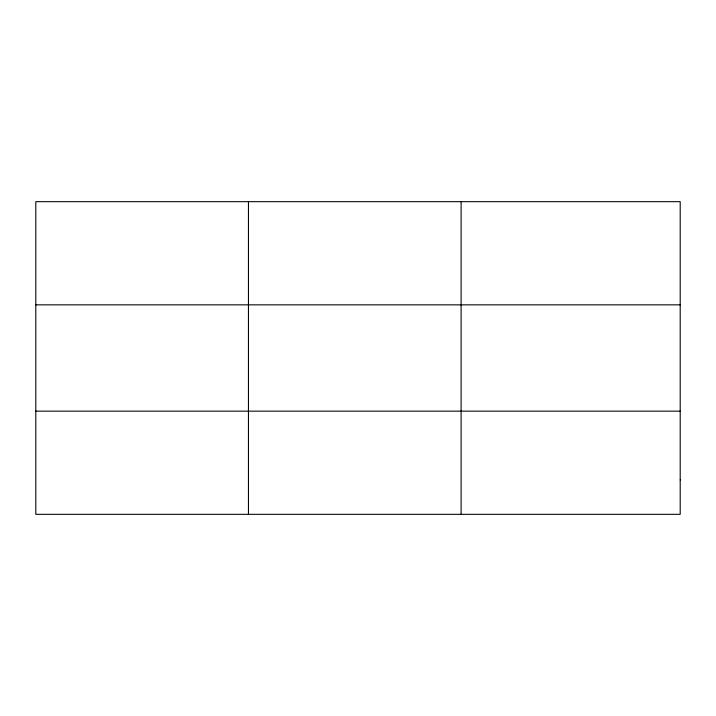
<?xml version="1.0" encoding="UTF-8"?>
<svg xmlns="http://www.w3.org/2000/svg" width="716" height="716" viewBox="0 0 716 716"><rect width="100%" height="100%" fill="white"/><g stroke="black" fill="none" stroke-linecap="round" stroke-linejoin="round"><path stroke-width="1.07" d="M248.452 514.33L248.452 201.67M461.104 514.33L461.104 201.67M35.8 304.846L680.2 304.846M35.8 411.154L680.2 411.154M680.2 479.935L680.2 514.33L35.8 514.33L35.8 201.67L680.2 201.67L680.2 479.935"/></g></svg>
